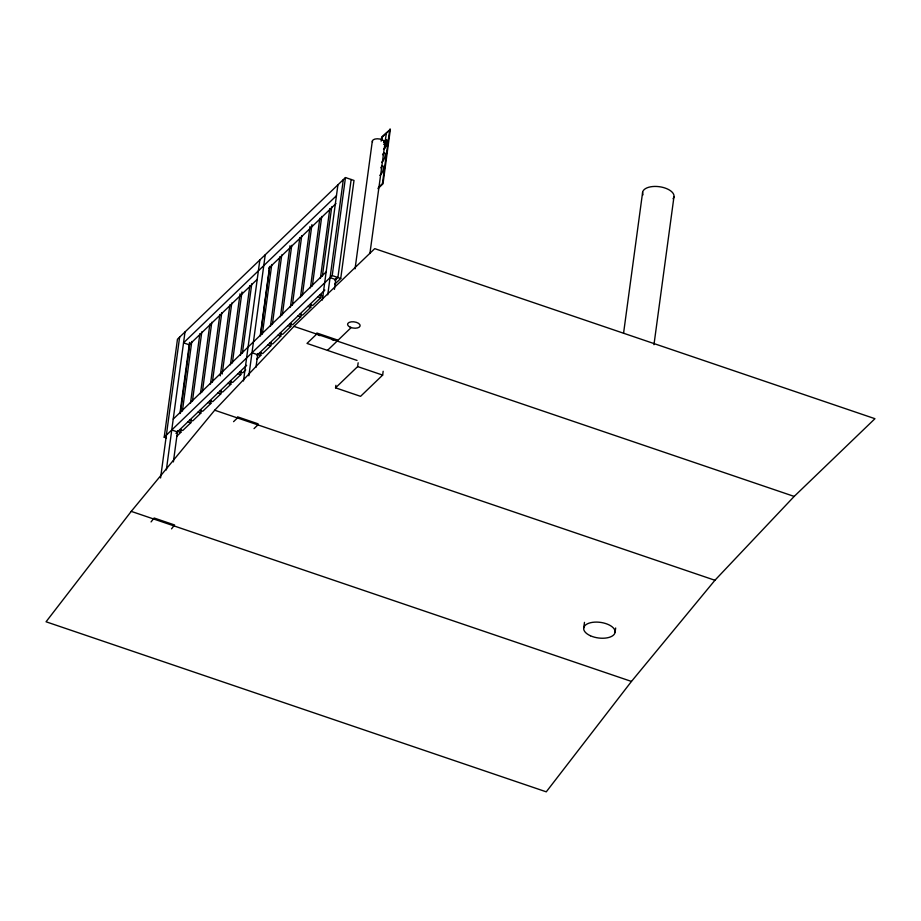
<?xml version="1.0" encoding="UTF-8"?>
<svg xmlns="http://www.w3.org/2000/svg" width="921" height="921" viewBox="0 0 921 921"><rect width="100%" height="100%" fill="white"/><g stroke="black" fill="none" stroke-linecap="round" stroke-linejoin="round"><path stroke-width="1.38" d="M166.482 438.016L164.214 437.233L177.465 339.216L345.467 177.557L353.998 180.447L340.735 278.476L334.68 284.301M160.576 477.964L179.618 337.144M166.356 469.929L185.006 331.963M173.378 461.905L177.615 430.614M179.917 413.552L189.542 342.416M180.47 412.93L189.887 343.326M182.393 411.088L191.798 341.472M176.774 436.255L180.815 432.363L181.207 429.52M190.463 403.317L199.88 333.701M192.385 401.464L201.803 331.859M179.894 429.554L182.738 430.521L190.808 422.751L191.2 419.907M200.467 393.693L209.873 324.088M202.378 391.851L211.795 322.235M189.887 419.93L192.731 420.897L200.813 413.126L201.192 410.282M210.46 384.08L219.866 314.464M212.371 382.227L221.788 312.622M199.88 410.317L202.724 411.284L210.805 403.513L211.185 400.67M220.257 375.883L229.87 304.851M222.18 374.03L231.781 302.997M209.884 400.693L212.716 401.66L220.798 393.889L221.178 391.045M230.446 364.843L240.047 293.811M232.368 362.989L241.97 291.969M219.877 391.08L222.721 392.047L230.791 384.276L231.183 381.432M240.439 355.218L249.856 285.614M242.361 353.376L251.778 283.76M229.87 381.467L232.714 382.422L240.784 374.651L241.175 371.819M243.489 380.995L259.849 259.941M248.866 375.814L265.236 254.76M255.969 367.318L257.822 353.537M260.332 335.025L269.577 266.664M260.436 335.981L269.841 266.376M262.347 334.139L271.764 264.534M256.74 359.305L260.781 355.414L261.161 352.582M270.429 326.368L279.846 256.752M272.351 324.526L281.757 254.91M259.86 352.605L262.692 353.572L270.774 345.801L271.154 342.957M280.421 316.743L290.023 245.723M282.344 314.901L291.75 245.297M269.853 342.992L272.697 343.959L280.767 336.177L281.158 333.344M290.414 307.13L299.832 237.514M292.337 305.288L301.754 235.672M279.846 333.367L282.689 334.335L290.76 326.564L291.151 323.72M300.419 297.506L310.02 226.485M302.33 295.664L311.931 224.632M289.839 323.755L292.682 324.722L300.764 316.951L301.144 314.107M310.412 287.893L319.817 218.289M312.323 286.051L321.74 216.435M299.832 314.13L302.675 315.097L310.757 307.326L311.137 304.483M320.404 278.28L329.822 208.664M322.327 276.427L331.733 206.822M309.836 304.517L312.668 305.484L320.75 297.713L321.13 294.87M322.35 300.05L337.926 184.81M327.738 294.87L343.314 179.63M164.214 437.233L332.216 275.575L345.467 177.557M334.427 289.332L335.912 278.303M351.154 179.48L337.903 277.509L334.864 280.421M337.167 341.046L337.316 339.964L316.847 333.011L316.697 334.093L307.004 343.418L357.026 360.422M383.159 371.278L382.652 375.1L360.572 396.341L335.555 387.833L335.9 385.3M355.057 268.828L372.314 141.166M381.144 141.132L381.708 136.941L390.354 129.366L382.998 183.82L377.944 188.678M381.904 139.923L382.284 137.137L390.354 129.366M369.908 253.494L386.325 133.246M335.555 387.833L357.636 366.593L358.154 362.782M378.393 187.516L382.422 183.624L389.79 129.17M583.707 628.053L584.478 622.366M623.552 333.344L642.605 192.408M615.09 632.267L615.665 627.995M653.968 344.684L673.988 196.622M131.243 511.374L46.05 621.779L546.268 791.83L631.461 681.436L714.926 580.265L794.178 496.419L874.95 418.698L374.732 248.635L293.96 326.368L214.708 410.213L131.243 511.374L631.461 681.436M336.453 195.701L183.532 342.854L189.219 344.788L257.408 279.167M268.782 268.23L335.946 203.599M173.229 419.09L326.149 271.937M175.957 433.342L246.667 365.303M256.994 355.356L324.871 290.034M245.734 369.897L242.707 372.809L239.863 371.842M233.566 421.668L237.445 417.938L237.595 416.856L258.053 423.81L257.903 424.892L254.035 428.622M327.473 350.383L351.166 327.577M151.067 521.908L154.118 518.016L174.587 524.97L171.525 528.861M332.216 275.575L340.735 278.476M330.063 277.647L335.739 279.581M319.829 294.893L322.672 295.86M317.906 296.746L320.75 297.713M307.913 306.359L310.757 307.326M297.92 315.984L300.764 316.951M293.96 326.368L794.178 496.419M287.928 325.597L290.76 326.564M277.923 335.221L280.767 336.177M357.636 366.593L382.652 375.1M267.93 344.834L270.774 345.801M257.938 354.447L260.781 355.414M251.986 352.778L257.673 354.712M237.952 373.684L240.784 374.651M227.948 383.309L230.791 384.276M217.955 392.922L220.798 393.889M207.962 402.546L210.805 403.513M214.708 410.213L714.926 580.265M197.969 412.159L200.813 413.126M187.976 421.783L190.808 422.751M177.972 431.396L180.815 432.363M171.755 429.98L177.442 431.914M318.217 335.083A1.266 0.633 7.7 0 1 319.875 335.716M332.032 339.711A1.266 0.633 7.7 0 1 333.494 340.31M372.487 142.145A6.332 3.143 7.7 0 1 379.797 139.025A6.332 3.143 7.7 0 1 383.689 144.39M383.907 142.444A4.95 1.577 -71.2 0 1 386.981 141.673A4.95 1.577 -71.2 0 1 383.573 149.098M382.537 154.716A4.95 1.577 -71.2 0 1 385.162 155.292A4.95 1.577 -71.2 0 1 381.662 162.2M380.776 167.795A4.95 1.577 -71.2 0 1 383.378 168.566A4.95 1.577 -71.2 0 1 379.74 175.255M384.022 142.479A4.95 1.577 -71.2 0 1 386.751 139.934A4.95 1.577 -71.2 0 1 386.383 145.046A4.95 1.577 -71.2 0 1 383.55 149.167M643.031 194.838A15.83 7.863 7.7 0 1 659.183 186.687A15.83 7.863 7.7 0 1 673.055 198.74M350.256 327.22A6.332 3.143 7.7 0 0 360.123 325.896A6.332 3.143 7.7 0 0 351.189 321.843A6.332 3.143 7.7 0 0 350.256 327.22M590.407 635.755A15.83 7.863 7.7 0 0 615.067 632.428A15.83 7.863 7.7 0 0 592.721 622.32A15.83 7.863 7.7 0 0 590.407 635.755"/></g></svg>
